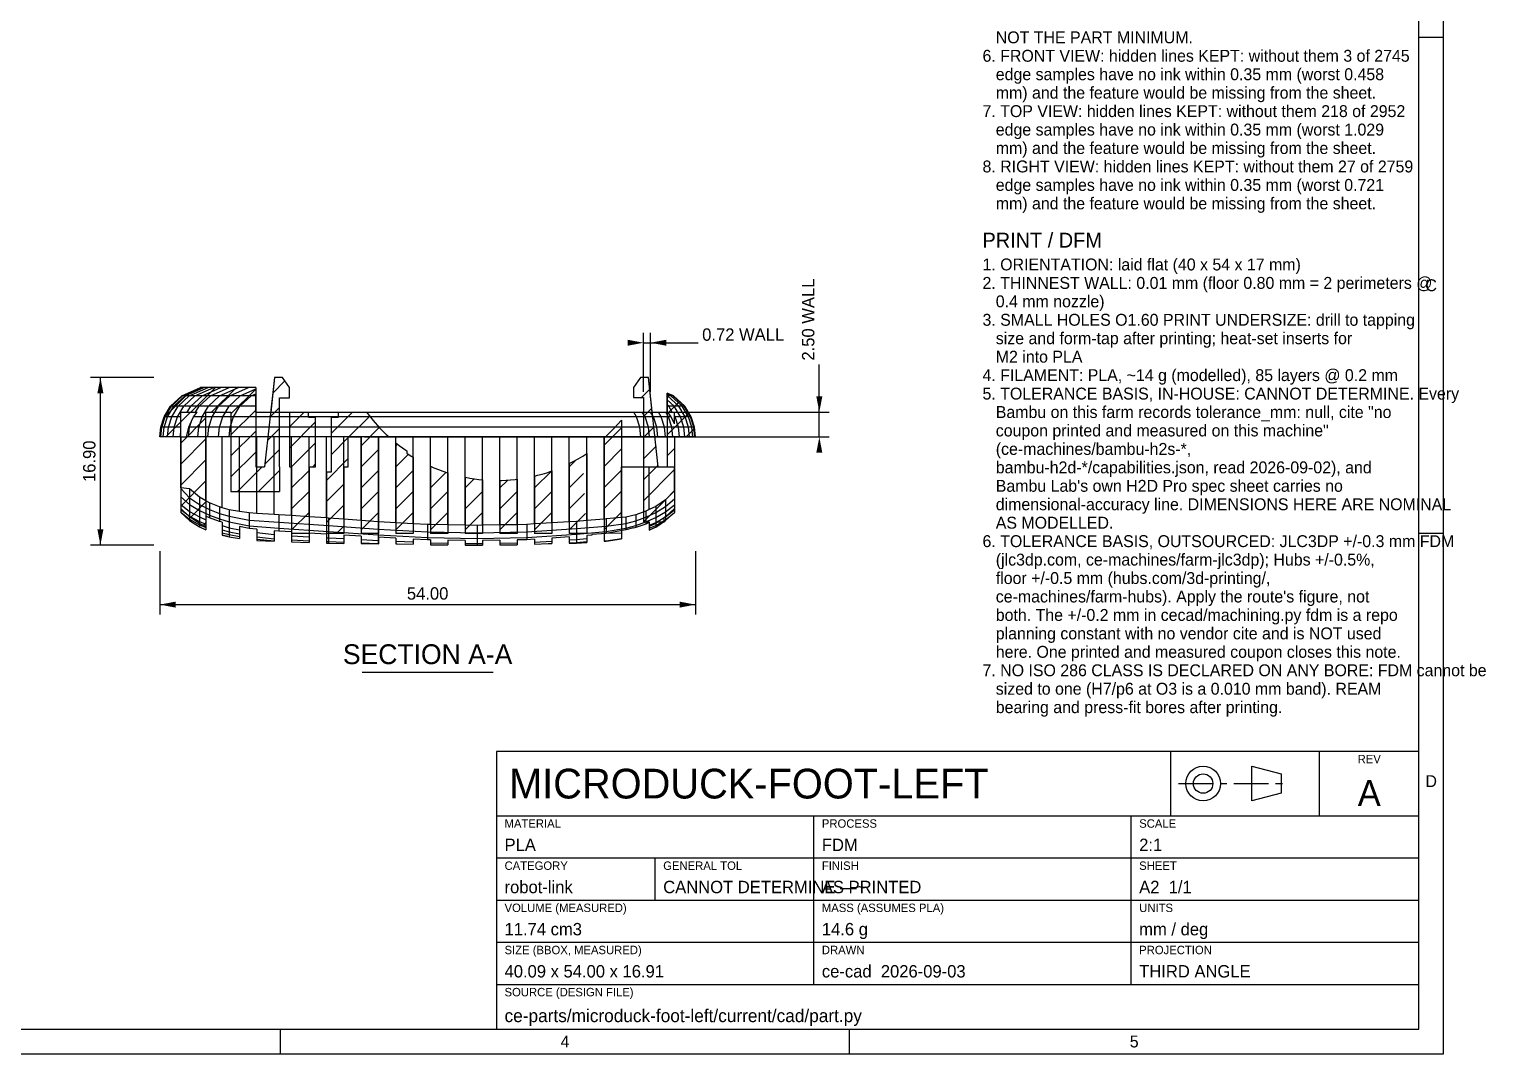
# Model space of a CAD drawing. Header units: millimetres. Extents: x 5 to 601, y 5 to 415.
# Drawn here: x 303.7 to 597.5, y 5 to 211.6 of the extents above; entities that cross this region are included whole.
import ezdxf
from ezdxf.enums import TextEntityAlignment as Align

# ---------------------------------------------------------------- set-up
doc = ezdxf.new("R2010")
doc.units = ezdxf.units.MM
doc.linetypes.add('CENTER', pattern=[11.2, 7, -1.4, 1.4, -1.4])
for name, color, linetype in [('CENTER', 4, 'CENTER'), ('DIM', 3, 'CONTINUOUS'), ('FRAME', 7, 'CONTINUOUS'), ('HATCH', 5, 'CONTINUOUS'), ('SECTION', 7, 'CONTINUOUS'), ('TEXT', 3, 'CONTINUOUS'), ('TITLE', 7, 'CONTINUOUS'), ('VISIBLE', 7, 'CONTINUOUS')]:
    doc.layers.add(name, color=color, linetype=linetype)

msp = doc.modelspace()

# ---------------------------------------------------------------- linework, layer by layer
at = {"layer": 'CENTER'}
msp.add_line((535.5, 59.5), (557.75, 59.5), dxfattribs=at)
at = {"layer": 'DIM'}
for p, q in [((427.611, 138.536378), (427.611, 150.405)), ((429.057752, 138.536378), (429.057752, 150.405)), ((427.611, 148.405), (429.057752, 148.405)), ((429.057752, 148.405), (438.657752, 148.405)), ((463.085, 134.405), (463.085, 144.005)), ((328.885, 141.405), (316.085, 141.405)), ((318.085, 107.595), (318.085, 141.405)), ((371.335001, 134.405), (465.085, 134.405)), ((463.085, 129.405), (463.085, 134.405)), ((371.335001, 129.405), (465.085, 129.405)), ((328.885, 107.595), (316.085, 107.595)), ((330.085, 106.395), (330.085, 93.595)), ((438.085, 106.395), (438.085, 93.595)), ((330.085, 95.595), (438.085, 95.595))]:
    msp.add_line(p, q, dxfattribs=at)
for points in [[(427.611, 148.405), (424.411, 149.013), (424.411, 147.797)], [(429.057752, 148.405), (432.257752, 147.797), (432.257752, 149.013)], [(318.085, 141.405), (317.477, 138.205), (318.693, 138.205)], [(463.085, 134.405), (463.693, 137.605), (462.477, 137.605)], [(463.085, 129.405), (462.477, 126.205), (463.693, 126.205)], [(318.085, 107.595), (318.693, 110.795), (317.477, 110.795)], [(330.085, 95.595), (333.285, 94.987), (333.285, 96.203)], [(438.085, 95.595), (434.885, 96.203), (434.885, 94.987)]]:
    msp.add_solid(points, dxfattribs=at)
at = {"layer": 'FRAME'}
for p, q in [((584, 10), (584, 410)), ((584, 66), (398, 66)), ((398, 66), (398, 10)), ((584, 10), (584, 66)), ((10, 10), (584, 10)), ((398, 10), (584, 10))]:
    msp.add_line(p, q, dxfattribs=at)
at = {"layer": 'HATCH'}
for p, q in [((426.97079, 141.355919), (427.019872, 141.405)), ((330.887048, 133.264817), (335.990568, 138.368337)), ((331.269872, 129.405), (341.269872, 139.405)), ((340.512512, 134.405), (345.512512, 139.405)), ((344.411, 134.060847), (349.411, 139.060847)), ((352.857079, 138.264285), (355.2898, 140.697006)), ((427.246512, 137.389), (428.871113, 139.0136)), ((352.328538, 133.493103), (354.211, 135.375566)), ((356.124434, 137.289), (356.211, 137.375566)), ((427.611, 133.510847), (429.295954, 135.195801)), ((432.411, 134.068206), (434.900494, 136.5577)), ((334.285, 128.177488), (339.285, 133.177488)), ((344.411, 129.818206), (349.411, 134.818206)), ((356.211, 131.417061), (359.198939, 134.405)), ((356.211, 127.17442), (361.489, 132.45242)), ((364.689, 130.137486), (368.956514, 134.405)), ((368.199154, 129.405), (372.395463, 133.601309)), ((432.411, 129.825566), (436.783101, 134.197666)), ((344.411, 125.575566), (349.411, 130.575566)), ((351.799997, 128.721922), (354.211, 131.132925)), ((364.689, 125.894846), (368.089, 129.294846)), ((370.661, 127.624205), (374.343097, 131.306302)), ((419.661, 127.720406), (423.161, 131.220406)), ((427.611, 129.268206), (429.720795, 131.378001)), ((436.233075, 129.405), (437.91541, 131.087335)), ((334.285, 123.934847), (339.383, 129.032847)), ((351.271456, 123.95074), (354.211, 126.890284)), ((356.661, 123.38178), (361.489, 128.20978)), ((370.661, 123.381564), (374.161, 126.881564)), ((374.161, 126.881564), (374.161, 126.881565)), ((377.661, 127.624205), (378.007021, 127.970226)), ((419.661, 123.477765), (423.161, 126.977765)), ((427.611, 125.025566), (430.145636, 127.560201)), ((432.411, 125.582925), (433.885, 127.056925)), ((334.285, 119.692206), (339.383, 124.790206)), ((344.411, 121.332925), (349.411, 126.332925)), ((345.725716, 118.405), (350.725716, 123.405)), ((360.926861, 123.405), (361.489, 123.967139)), ((363.661, 120.624205), (368.089, 125.052205)), ((377.661, 123.381564), (380.19637, 125.916935)), ((384.661, 123.379526), (384.744742, 123.463268)), ((412.661, 123.378566), (414.047676, 124.765242)), ((427.611, 120.782925), (430.570477, 123.742402)), ((334.285, 115.449566), (339.383, 120.547566)), ((349.968356, 118.405), (354.211, 122.647644)), ((356.661, 119.139139), (360.161, 122.639139)), ((370.661, 119.138924), (374.161, 122.638924)), ((374.161, 122.638924), (374.161, 122.638924)), ((377.661, 119.138924), (381.161, 122.638924)), ((384.661, 119.136886), (387.81041, 122.286295)), ((391.661, 119.134246), (393.491594, 120.96484)), ((398.661, 119.136346), (400.241108, 120.716455)), ((405.661, 119.136416), (409.039321, 122.514737)), ((412.661, 119.135925), (415.551477, 122.026401)), ((419.661, 119.235125), (423.161, 122.735125)), ((427.611, 116.540284), (433.885, 122.814284)), ((354.210997, 118.405), (354.211, 118.405003)), ((356.661, 114.896498), (360.161, 118.396498)), ((363.661, 116.381564), (367.161, 119.881564)), ((370.661, 114.896283), (374.161, 118.396283)), ((374.161, 118.396283), (374.161001, 118.396284)), ((377.661, 114.896283), (381.161, 118.396283)), ((384.661, 114.894245), (388.161, 118.394245)), ((391.661, 114.891606), (395.161, 118.391606)), ((395.161, 118.391606), (395.161, 118.391606)), ((398.661, 114.893706), (402.161, 118.393706)), ((405.661, 114.893775), (409.161, 118.393775)), ((412.661, 114.893284), (415.754651, 117.986935)), ((419.661, 114.992484), (423.161, 118.492484)), ((427.611, 112.297644), (433.885, 118.571644)), ((336.271064, 113.192989), (339.383, 116.304925)), ((363.661, 112.138924), (367.161, 115.638924)), ((338.913893, 111.593177), (339.383, 112.062284)), ((356.661, 110.653858), (360.161, 114.153858)), ((370.661, 110.653642), (374.161, 114.153642)), ((374.161, 114.153642), (374.161001, 114.153643)), ((377.661, 110.653642), (381.161, 114.153642)), ((384.661, 110.651604), (388.161, 114.151604)), ((391.661, 110.648965), (395.161, 114.148965)), ((395.161, 114.148965), (395.161001, 114.148966)), ((398.661, 110.651065), (402.161, 114.151065)), ((405.661, 110.651135), (409.161, 114.151135)), ((412.661, 110.650644), (415.957825, 113.947469)), ((419.661, 110.749843), (423.161, 114.249843)), ((431.844997, 112.289), (431.845, 112.289003)), ((360.160998, 109.911215), (360.161, 109.911217)), ((365.676558, 109.911841), (367.161, 111.396283)), ((374.160998, 109.911), (374.161, 109.911002)), ((374.161, 109.911002), (374.161001, 109.911003)), ((381.160998, 109.911), (381.161, 109.911002)), ((388.160998, 109.908962), (388.161, 109.908964)), ((395.160998, 109.906323), (395.161, 109.906324)), ((395.161, 109.906324), (395.161001, 109.906326)), ((402.160998, 109.908423), (402.161, 109.908424)), ((409.160998, 109.908492), (409.161, 109.908494)), ((416.160997, 109.908), (416.161, 109.908003)), ((423.160998, 110.007201), (423.161, 110.007203))]:
    msp.add_line(p, q, dxfattribs=at)
at = {"layer": 'SECTION'}
for p, q in [((353.205, 141.405), (351.211, 123.405)), ((354.785, 141.405), (353.205, 141.405)), ((356.211, 139.405), (354.785, 141.405)), ((427.005, 141.405), (425.611, 139.405)), ((428.605, 141.405), (427.005, 141.405)), ((430.608022, 123.405), (428.605, 141.405)), ((334.487, 137.689), (338.285, 139.405)), ((344.411, 139.405), (338.285, 139.405)), ((349.411, 139.405), (344.411, 139.405)), ((349.411, 139.405), (349.411, 134.405)), ((356.211, 137.289), (356.211, 139.405)), ((425.611, 139.405), (425.611, 137.389)), ((433.683, 137.689), (432.410998, 138.263712)), ((432.411, 138.263711), (432.411, 138.089)), ((330.959, 133.489), (332.227, 135.589)), ((332.227, 135.589), (334.487, 137.689)), ((354.211, 137.289), (356.211, 137.289)), ((354.211, 123.405), (354.211, 137.289)), ((425.611, 137.389), (427.611, 137.389)), ((427.611, 137.389), (427.611, 112.289)), ((432.411, 138.089), (432.411, 134.405)), ((435.943, 135.589), (433.683, 137.689)), ((437.211, 133.489), (435.943, 135.589)), ((330.285, 131.389), (330.959, 133.489)), ((339.285, 134.405), (344.411, 134.405)), ((339.285, 134.405), (339.285, 129.405)), ((344.411, 134.405), (344.411, 123.405)), ((349.411, 134.405), (349.411, 129.405)), ((356.211, 134.405), (356.211, 129.405)), ((356.211, 134.405), (356.661, 134.405)), ((356.661, 134.405), (358.089, 134.405)), ((358.089, 134.405), (360.089, 134.405)), ((360.089, 133.405), (360.089, 134.405)), ((360.089, 133.405), (361.489, 133.405)), ((361.489, 123.405), (361.489, 133.405)), ((364.689, 122.405), (364.689, 133.405)), ((364.689, 133.405), (366.089, 133.405)), ((366.089, 133.405), (366.089, 134.405)), ((366.089, 134.405), (367.161, 134.405)), ((367.161, 134.405), (368.089, 134.405)), ((368.089, 134.405), (370.661, 134.405)), ((370.661, 134.405), (371.766689, 134.405)), ((371.766689, 134.405), (373.081, 132.725065)), ((373.081, 132.725065), (374.397, 131.245709)), ((421.773, 131.245709), (423.089, 132.725065)), ((423.089, 132.725065), (423.161, 132.817095)), ((423.161, 132.817095), (423.161, 129.405)), ((432.411, 134.405), (432.411, 129.405)), ((437.885, 131.389), (437.211, 133.489)), ((330.085, 129.405), (330.285, 131.389)), ((334.285, 129.405), (330.085, 129.405)), ((334.285, 129.405), (334.285, 114.9937)), ((339.285, 129.405), (339.383, 129.405)), ((339.383, 129.405), (339.383, 111.371993)), ((349.411, 129.405), (349.411, 123.405)), ((356.211, 129.405), (356.211, 123.405)), ((368.089, 129.405), (370.661, 129.405)), ((368.089, 123.405), (368.089, 129.405)), ((370.661, 129.405), (370.661, 109.911342)), ((374.161, 129.405), (374.161, 109.911)), ((374.161, 129.405), (376.301766, 129.405)), ((374.397, 131.245709), (375.713, 129.931112)), ((375.713, 129.931112), (376.301766, 129.405)), ((419.661, 129.219819), (420.457, 129.931112)), ((420.457, 129.931112), (421.773, 131.245709)), ((423.161, 129.405), (423.161, 123.405)), ((432.411, 129.405), (432.411, 123.405)), ((438.085, 129.405), (433.885, 129.405)), ((433.885, 129.405), (433.885, 123.405)), ((438.085, 129.405), (437.885, 131.389)), ((377.661, 128.247932), (378.345, 127.698976)), ((377.661, 128.247932), (377.661, 109.911)), ((378.345, 127.698976), (379.661, 126.748461)), ((379.661, 126.748461), (379.885, 126.602808)), ((379.885, 126.602808), (379.885, 126.115559)), ((419.661, 129.219819), (419.661, 109.908)), ((344.411, 123.405), (344.411, 118.405)), ((349.411, 123.405), (351.211, 123.405)), ((354.211, 123.405), (354.211, 118.405)), ((356.211, 123.405), (356.661, 123.405)), ((356.661, 123.405), (356.661, 109.910515)), ((360.161, 123.405), (361.489, 123.405)), ((360.161, 123.405), (360.161, 109.911215)), ((367.161, 123.405), (368.089, 123.405)), ((367.161, 123.405), (367.161, 109.911692)), ((379.885, 126.115559), (380.795, 125.535067)), ((380.795, 125.535067), (381.161, 125.31794)), ((381.161, 125.31794), (381.161, 109.911)), ((384.661, 123.499805), (385.345, 123.201377)), ((384.661, 123.499805), (384.661, 109.910712)), ((412.661, 124.036883), (413.555, 124.493744)), ((412.661, 124.036883), (412.661, 109.908142)), ((413.555, 124.493744), (414.465, 124.995215)), ((414.465, 124.995215), (415.375, 125.535067)), ((415.375, 125.535067), (416.161, 126.036459)), ((416.161, 126.036459), (416.161, 109.908)), ((423.161, 123.405), (423.161, 110.007201)), ((430.608022, 123.405), (432.411, 123.405)), ((433.885, 123.405), (433.885, 114.9972)), ((363.661, 122.405), (363.661, 109.911915)), ((363.661, 122.405), (364.689, 122.405)), ((385.345, 123.201377), (386.255, 122.836327)), ((386.255, 122.836327), (387.165, 122.502133)), ((387.165, 122.502133), (388.075, 122.197811)), ((388.075, 122.197811), (388.161, 122.171793)), ((388.161, 122.171793), (388.161, 109.908962)), ((391.661, 121.275054), (391.661, 109.907212)), ((391.661, 121.275054), (391.715, 121.263638)), ((391.715, 121.263638), (392.625, 121.097825)), ((392.625, 121.097825), (393.535, 120.958179)), ((393.535, 120.958179), (394.445, 120.844366)), ((394.445, 120.844366), (395.161, 120.77493)), ((395.161, 120.77493), (395.161, 109.906323)), ((398.661, 120.650943), (398.995, 120.655549)), ((398.661, 120.650943), (398.661, 109.907373)), ((398.995, 120.655549), (399.905, 120.693226)), ((399.905, 120.693226), (400.815, 120.756117)), ((400.815, 120.756117), (401.725, 120.844366)), ((401.725, 120.844366), (402.161, 120.898896)), ((402.161, 120.898896), (402.161, 109.908423)), ((405.661, 121.527398), (406.275, 121.675456)), ((405.661, 121.527398), (405.661, 109.908842)), ((406.275, 121.675456), (407.185, 121.922502)), ((407.185, 121.922502), (408.095, 122.197811)), ((408.095, 122.197811), (409.005, 122.502133)), ((409.005, 122.502133), (409.161, 122.559423)), ((409.161, 122.559423), (409.161, 109.908492)), ((344.411, 118.405), (349.411, 118.405)), ((349.411, 118.405), (354.211, 118.405)), ((336.085, 113.317), (334.284999, 114.993701)), ((433.885001, 114.997201), (432.085, 113.316)), ((338.085, 111.984), (336.085, 113.317)), ((339.383001, 111.371992), (338.085, 111.984)), ((427.611, 112.289), (428.787, 112.289)), ((430.085, 111.98), (428.786999, 111.366045)), ((428.787, 112.289), (428.787, 111.366046)), ((430.547575, 112.289), (430.085, 111.98)), ((430.547575, 112.289), (431.845, 112.289)), ((432.085, 113.316), (431.75523, 113.095713)), ((431.845, 112.289), (431.75523, 113.095713)), ((360.161001, 109.911215), (356.660999, 109.910515)), ((364.085, 109.912), (363.660998, 109.911915)), ((367.161001, 109.911692), (364.085, 109.912)), ((374.085, 109.911), (370.660998, 109.911342)), ((374.161001, 109.911), (374.085, 109.911)), ((381.161001, 109.911), (377.660999, 109.911)), ((388.161001, 109.908962), (384.660998, 109.910712)), ((394.085, 109.906), (391.660992, 109.907212)), ((395.161001, 109.906323), (394.085, 109.906)), ((402.161001, 109.908423), (398.660997, 109.907373)), ((409.161001, 109.908492), (405.660999, 109.908842)), ((414.085, 109.908), (412.660998, 109.908142)), ((416.161, 109.908), (414.085, 109.908)), ((420.085, 109.908), (419.661, 109.908)), ((423.161001, 110.007201), (420.085, 109.908))]:
    msp.add_line(p, q, dxfattribs=at)
at = {"layer": 'TEXT'}
msp.add_line((370.885, 81.995), (397.285, 81.995), dxfattribs=at)
at = {"layer": 'TITLE'}
for p, q in [((589, 5), (589, 415)), ((584, 210), (589, 210)), ((584, 110), (589, 110)), ((534, 53), (534, 66)), ((564, 53), (564, 66)), ((550.3, 56), (550.3, 63)), ((550.3, 63), (556.25, 61.46)), ((556.25, 61.46), (556.25, 57.54)), ((556.25, 57.54), (550.3, 56)), ((398, 53), (584, 53)), ((462, 19), (462, 53)), ((526, 19), (526, 53)), ((398, 44.5), (584, 44.5)), ((430, 36), (430, 44.5)), ((398, 36), (584, 36)), ((398, 27.5), (584, 27.5)), ((398, 19), (584, 19)), ((354.4, 5), (354.4, 10)), ((469.2, 5), (469.2, 10)), ((5, 5), (589, 5))]:
    msp.add_line(p, q, dxfattribs=at)
for radius in [3.5, 1.96]:
    msp.add_circle((540.5, 59.5), radius, dxfattribs=at)
at = {"layer": 'VISIBLE'}
for p, q in [((353.205, 141.405), (352.429556, 134.405)), ((429.383953, 134.405), (428.605, 141.405)), ((334.659363, 137.689), (338.457363, 139.405)), ((335.172209, 137.689), (338.970209, 139.405)), ((336.012909, 137.689), (339.810909, 139.405)), ((337.160762, 137.689), (340.958762, 139.405)), ((338.457363, 139.405), (338.285, 139.405)), ((338.970209, 139.405), (338.457363, 139.405)), ((338.587505, 137.689), (342.385505, 139.405)), ((339.810909, 139.405), (338.970209, 139.405)), ((340.958762, 139.405), (339.810909, 139.405)), ((340.258006, 137.689), (344.056006, 139.405)), ((342.385505, 139.405), (340.958762, 139.405)), ((342.131133, 137.689), (345.929133, 139.405)), ((344.056006, 139.405), (342.385505, 139.405)), ((345.929133, 139.405), (344.056006, 139.405)), ((344.160762, 137.689), (347.958762, 139.405)), ((347.958762, 139.405), (345.929133, 139.405)), ((346.296917, 137.689), (349.411, 139.095995)), ((349.411, 139.405), (347.958762, 139.405)), ((348.487, 137.689), (349.411, 138.106479)), ((349.411, 139.405), (349.411, 139.095995)), ((349.411, 139.095995), (349.411, 138.106479)), ((349.411, 137.689), (349.411, 138.106479)), ((432.411, 138.202522), (432.411, 138.263711)), ((432.411, 138.020463), (432.411, 138.202522)), ((433.547572, 137.689), (432.411, 138.202522)), ((331.131363, 133.489), (332.399363, 135.589)), ((331.644209, 133.489), (332.912209, 135.589)), ((332.399363, 135.589), (332.227, 135.589)), ((332.399363, 135.589), (334.659363, 137.689)), ((332.912209, 135.589), (332.399363, 135.589)), ((332.484909, 133.489), (333.752909, 135.589)), ((332.912209, 135.589), (335.172209, 137.689)), ((333.752909, 135.589), (332.912209, 135.589)), ((333.632762, 133.489), (334.900762, 135.589)), ((333.752909, 135.589), (336.012909, 137.689)), ((334.900762, 135.589), (333.752909, 135.589)), ((334.659363, 137.689), (334.487, 137.689)), ((335.172209, 137.689), (334.659363, 137.689)), ((334.900762, 135.589), (337.160762, 137.689)), ((336.327505, 135.589), (334.900762, 135.589)), ((336.012909, 137.689), (335.172209, 137.689)), ((335.612595, 134.405), (336.327505, 135.589)), ((337.160762, 137.689), (336.012909, 137.689)), ((336.327505, 135.589), (338.587505, 137.689)), ((337.998006, 135.589), (336.327505, 135.589)), ((338.587505, 137.689), (337.160762, 137.689)), ((337.283096, 134.405), (337.998006, 135.589)), ((337.998006, 135.589), (340.258006, 137.689)), ((339.871133, 135.589), (337.998006, 135.589)), ((340.258006, 137.689), (338.587505, 137.689)), ((338.603133, 133.489), (339.871133, 135.589)), ((339.871133, 135.589), (342.131133, 137.689)), ((341.900762, 135.589), (339.871133, 135.589)), ((342.131133, 137.689), (340.258006, 137.689)), ((340.632762, 133.489), (341.900762, 135.589)), ((341.900762, 135.589), (344.160762, 137.689)), ((344.036917, 135.589), (341.900762, 135.589)), ((344.160762, 137.689), (342.131133, 137.689)), ((342.768917, 133.489), (344.036917, 135.589)), ((344.036917, 135.589), (346.296917, 137.689)), ((346.227, 135.589), (344.036917, 135.589)), ((346.296917, 137.689), (344.160762, 137.689)), ((344.959, 133.489), (346.227, 135.589)), ((346.227, 135.589), (348.487, 137.689)), ((349.411, 135.589), (346.227, 135.589)), ((348.487, 137.689), (346.296917, 137.689)), ((349.411, 137.689), (348.487, 137.689)), ((349.411, 135.589), (349.411, 137.689)), ((349.411, 134.405), (349.411, 135.589)), ((354.211, 134.405), (354.211, 137.289)), ((427.611, 137.389), (427.611, 134.405)), ((432.411, 137.722015), (432.411, 138.020463)), ((433.144622, 137.689), (432.411, 138.020463)), ((432.411, 137.689), (432.411, 137.722015)), ((432.484072, 137.689), (432.411, 137.722015)), ((432.411, 136.918864), (432.411, 137.689)), ((432.484072, 137.689), (432.411, 137.689)), ((432.411, 135.877215), (432.411, 136.918864)), ((433.842187, 135.589), (432.411, 136.918864)), ((432.411, 135.589), (432.411, 135.877215)), ((432.721175, 135.589), (432.411, 135.877215)), ((432.411, 134.405), (432.411, 135.589)), ((432.721175, 135.589), (432.411, 135.589)), ((433.144622, 137.689), (432.484072, 137.689)), ((434.744072, 135.589), (432.484072, 137.689)), ((433.842187, 135.589), (432.721175, 135.589)), ((433.436085, 134.405), (432.721175, 135.589)), ((433.547572, 137.689), (433.144622, 137.689)), ((435.404622, 135.589), (433.144622, 137.689)), ((433.683, 137.689), (433.547572, 137.689)), ((435.807572, 135.589), (433.547572, 137.689)), ((435.110187, 133.489), (433.842187, 135.589)), ((434.744072, 135.589), (433.842187, 135.589)), ((436.012072, 133.489), (434.744072, 135.589)), ((435.404622, 135.589), (434.744072, 135.589)), ((436.672622, 133.489), (435.404622, 135.589)), ((435.807572, 135.589), (435.404622, 135.589)), ((437.075572, 133.489), (435.807572, 135.589)), ((435.943, 135.589), (435.807572, 135.589)), ((330.457363, 131.389), (331.131363, 133.489)), ((331.131363, 133.489), (330.959, 133.489)), ((330.970209, 131.389), (331.644209, 133.489)), ((331.644209, 133.489), (331.131363, 133.489)), ((332.484909, 133.489), (331.644209, 133.489)), ((331.810909, 131.389), (332.484909, 133.489)), ((333.632762, 133.489), (332.484909, 133.489)), ((332.958762, 131.389), (333.632762, 133.489)), ((334.285, 133.489), (333.632762, 133.489)), ((334.285, 134.405), (337.615301, 134.405)), ((334.285, 129.405), (334.285, 134.405)), ((335.894151, 131.389), (336.447487, 132.608746)), ((336.056006, 131.389), (336.447487, 132.608746)), ((336.447487, 132.608746), (336.892803, 133.489)), ((336.892803, 133.489), (337.615301, 134.405)), ((338.603133, 133.489), (336.892803, 133.489)), ((337.929133, 131.389), (338.603133, 133.489)), ((340.632762, 133.489), (338.603133, 133.489)), ((339.958762, 131.389), (340.632762, 133.489)), ((342.768917, 133.489), (340.632762, 133.489)), ((342.094917, 131.389), (342.768917, 133.489)), ((344.959, 133.489), (342.768917, 133.489)), ((344.285, 131.389), (344.959, 133.489)), ((426.211, 133.489), (344.959, 133.489)), ((349.411, 134.405), (425.65791, 134.405)), ((425.65791, 134.405), (427.37869, 134.405)), ((426.211, 133.489), (425.65791, 134.405)), ((426.885, 131.389), (426.211, 133.489)), ((427.931779, 133.489), (426.211, 133.489)), ((427.37869, 134.405), (429.057097, 134.405)), ((427.931779, 133.489), (427.37869, 134.405)), ((428.605779, 131.389), (427.931779, 133.489)), ((429.610187, 133.489), (427.931779, 133.489)), ((429.057097, 134.405), (430.651806, 134.405)), ((429.610187, 133.489), (429.057097, 134.405)), ((430.284187, 131.389), (429.610187, 133.489)), ((431.204895, 133.489), (429.610187, 133.489)), ((430.651806, 134.405), (432.123548, 134.405)), ((431.204895, 133.489), (430.651806, 134.405)), ((431.878895, 131.389), (431.204895, 133.489)), ((432.676638, 133.489), (431.204895, 133.489)), ((432.123548, 134.405), (432.411, 134.405)), ((432.676638, 133.489), (432.123548, 134.405)), ((433.230668, 133.489), (432.556029, 134.405)), ((432.556029, 134.405), (433.885, 134.405)), ((433.230668, 133.489), (432.676638, 133.489)), ((433.350638, 131.389), (432.676638, 133.489)), ((433.885, 132.046625), (433.230668, 133.489)), ((433.885, 132.046625), (433.885, 134.405)), ((433.989175, 133.489), (433.885, 133.661529)), ((433.989175, 133.489), (433.885, 133.489)), ((434.663175, 131.389), (433.989175, 133.489)), ((435.110187, 133.489), (433.989175, 133.489)), ((435.784187, 131.389), (435.110187, 133.489)), ((436.012072, 133.489), (435.110187, 133.489)), ((436.686072, 131.389), (436.012072, 133.489)), ((436.672622, 133.489), (436.012072, 133.489)), ((437.346622, 131.389), (436.672622, 133.489)), ((437.075572, 133.489), (436.672622, 133.489)), ((437.749572, 131.389), (437.075572, 133.489)), ((437.211, 133.489), (437.075572, 133.489)), ((330.257363, 129.405), (330.085, 129.405)), ((330.257363, 129.405), (330.457363, 131.389)), ((330.770209, 129.405), (330.257363, 129.405)), ((330.457363, 131.389), (330.285, 131.389)), ((330.970209, 131.389), (330.457363, 131.389)), ((330.770209, 129.405), (330.970209, 131.389)), ((331.610909, 129.405), (330.770209, 129.405)), ((331.810909, 131.389), (330.970209, 131.389)), ((331.610909, 129.405), (331.810909, 131.389)), ((332.758762, 129.405), (331.610909, 129.405)), ((332.958762, 131.389), (331.810909, 131.389)), ((332.758762, 129.405), (332.958762, 131.389)), ((334.185505, 129.405), (332.758762, 129.405)), ((334.285, 131.389), (332.958762, 131.389)), ((334.185505, 129.405), (334.285, 130.39199)), ((334.285, 129.405), (334.185505, 129.405)), ((334.285, 129.405), (335.429539, 129.405)), ((334.285, 119.13664), (334.285, 129.405)), ((335.429539, 129.405), (335.894151, 131.389)), ((335.856006, 129.405), (335.429539, 129.405)), ((335.856006, 129.405), (336.056006, 131.389)), ((337.729133, 129.405), (335.856006, 129.405)), ((336.056006, 131.389), (335.894151, 131.389)), ((337.929133, 131.389), (336.056006, 131.389)), ((337.729133, 129.405), (337.929133, 131.389)), ((339.758762, 129.405), (337.729133, 129.405)), ((339.958762, 131.389), (337.929133, 131.389)), ((339.383, 116.519621), (339.383, 129.405)), ((339.758762, 129.405), (339.958762, 131.389)), ((341.894917, 129.405), (339.758762, 129.405)), ((342.094917, 131.389), (339.958762, 131.389)), ((341.894917, 129.405), (342.094917, 131.389)), ((344.085, 129.405), (341.894917, 129.405)), ((344.285, 131.389), (342.094917, 131.389)), ((342.661, 115.11961), (342.661, 129.405)), ((344.085, 129.405), (344.285, 131.389)), ((427.085, 129.405), (344.085, 129.405)), ((426.885, 131.389), (344.285, 131.389)), ((346.161, 114.381924), (346.161, 129.405)), ((349.661, 113.996945), (349.661, 129.405)), ((353.161, 113.787178), (353.161, 129.405)), ((356.661, 113.552716), (356.661, 129.405)), ((360.161, 113.309396), (360.161, 129.405)), ((363.661, 113.066076), (363.661, 129.405)), ((367.161, 112.814882), (367.161, 129.405)), ((370.661, 112.562602), (370.661, 129.405)), ((374.161, 112.311498), (374.161, 129.405)), ((377.661, 112.113398), (377.661, 129.405)), ((381.161, 111.915298), (381.161, 129.405)), ((384.661, 111.739075), (384.661, 129.405)), ((388.161, 111.673905), (388.161, 129.405)), ((391.661, 111.608735), (391.661, 129.405)), ((395.161, 111.584109), (395.161, 129.405)), ((398.661, 111.650819), (398.661, 129.405)), ((402.161, 111.717529), (402.161, 129.405)), ((405.661, 111.853425), (405.661, 129.405)), ((409.161, 112.073785), (409.161, 129.405)), ((412.661, 112.294145), (412.661, 129.405)), ((416.161, 112.553063), (416.161, 129.405)), ((419.661, 112.83843), (419.661, 129.405)), ((427.085, 129.405), (426.885, 131.389)), ((428.605779, 131.389), (426.885, 131.389)), ((428.805779, 129.405), (427.085, 129.405)), ((428.805779, 129.405), (428.605779, 131.389)), ((430.284187, 131.389), (428.605779, 131.389)), ((430.484187, 129.405), (428.805779, 129.405)), ((430.484187, 129.405), (430.284187, 131.389)), ((431.878895, 131.389), (430.284187, 131.389)), ((432.078895, 129.405), (430.484187, 129.405)), ((432.078895, 129.405), (431.878895, 131.389)), ((433.350638, 131.389), (431.878895, 131.389)), ((433.550638, 129.405), (432.078895, 129.405)), ((433.550638, 129.405), (433.350638, 131.389)), ((434.663175, 131.389), (433.350638, 131.389)), ((434.863175, 129.405), (433.550638, 129.405)), ((434.863175, 129.405), (434.663175, 131.389)), ((435.784187, 131.389), (434.663175, 131.389)), ((435.984187, 129.405), (434.863175, 129.405)), ((435.984187, 129.405), (435.784187, 131.389)), ((436.686072, 131.389), (435.784187, 131.389)), ((436.886072, 129.405), (435.984187, 129.405)), ((436.886072, 129.405), (436.686072, 131.389)), ((437.346622, 131.389), (436.686072, 131.389)), ((437.546622, 129.405), (436.886072, 129.405)), ((437.546622, 129.405), (437.346622, 131.389)), ((437.749572, 131.389), (437.346622, 131.389)), ((437.949572, 129.405), (437.546622, 129.405)), ((437.949572, 129.405), (437.749572, 131.389)), ((437.885, 131.389), (437.749572, 131.389)), ((438.085, 129.405), (437.949572, 129.405)), ((423.161, 113.17291), (423.161, 123.405)), ((423.161, 123.405), (428.787, 123.405)), ((428.787, 123.405), (432.411, 123.405)), ((428.787, 114.762572), (428.787, 123.405)), ((432.411, 123.405), (433.885, 123.405)), ((433.885, 118.58502), (433.885, 123.405)), ((336.085, 118.9498), (334.285, 119.13664)), ((334.285, 119.13664), (334.285, 119.0074)), ((334.285, 119.0074), (336.085, 117.139)), ((334.285, 119.0074), (334.285, 118.34108)), ((334.285, 118.34108), (334.285, 117.3416)), ((338.085, 117.26), (336.085, 118.9498)), ((336.085, 118.9498), (336.085, 117.139)), ((433.885, 118.58502), (432.085, 116.742)), ((433.885, 118.58502), (433.885, 116.9166)), ((334.285, 117.3416), (336.085, 115.799)), ((334.285, 117.3416), (334.285, 116.65884)), ((334.285, 116.65884), (334.285, 115.766)), ((334.285, 115.766), (336.085, 114.389)), ((334.285, 115.766), (334.285, 114.7792)), ((334.285, 114.7792), (334.285, 114.2438)), ((334.285, 114.7792), (336.085, 113.449)), ((336.085, 117.139), (338.085, 115.775)), ((336.085, 117.139), (336.085, 115.799)), ((336.085, 115.799), (338.085, 114.569)), ((336.085, 115.799), (336.085, 114.389)), ((339.383, 116.519621), (338.085, 117.26)), ((338.085, 117.26), (338.085, 115.775)), ((338.085, 115.775), (340.085, 114.771)), ((338.085, 115.775), (338.085, 114.569)), ((340.085, 116.1192), (339.383, 116.519621)), ((342.085, 115.2912), (340.085, 116.1192)), ((340.085, 116.1192), (340.085, 114.771)), ((340.085, 114.771), (342.085, 113.997)), ((340.085, 114.771), (340.085, 113.637)), ((342.661, 115.11961), (342.085, 115.2912)), ((342.085, 115.2912), (342.085, 113.997)), ((344.085, 114.6954), (342.661, 115.11961)), ((346.161, 114.381924), (344.085, 114.6954)), ((344.085, 114.6954), (344.085, 113.403)), ((428.787, 114.762572), (428.085, 114.4214)), ((430.085, 115.3934), (428.787, 114.762572)), ((432.085, 116.742), (430.085, 115.3934)), ((430.085, 115.3934), (430.085, 114.155)), ((430.085, 114.155), (432.085, 115.383)), ((432.085, 115.383), (433.885, 116.9166)), ((432.085, 116.742), (432.085, 115.383)), ((432.085, 114.335), (433.885, 115.7462)), ((432.085, 115.383), (432.085, 114.335)), ((432.085, 113.297), (433.885, 114.6758)), ((433.885, 116.9166), (433.885, 116.44844)), ((433.885, 116.44844), (433.885, 115.7462)), ((433.885, 115.7462), (433.885, 115.28236)), ((433.885, 115.28236), (433.885, 114.6758)), ((433.885, 114.6758), (433.885, 114.1854)), ((334.285, 114.2438), (334.285, 114.1766)), ((334.285, 114.2438), (336.085, 112.829)), ((334.285, 114.1766), (336.085, 112.553)), ((336.085, 114.389), (338.085, 113.267)), ((336.085, 114.389), (336.085, 113.449)), ((336.085, 113.449), (338.085, 112.353)), ((336.085, 113.449), (336.085, 112.829)), ((336.085, 112.829), (336.085, 112.553)), ((336.085, 112.829), (338.085, 111.711)), ((336.085, 112.553), (338.085, 111.279)), ((338.085, 114.569), (340.085, 113.637)), ((338.085, 114.569), (338.085, 113.267)), ((338.085, 113.267), (339.383, 112.698476)), ((338.085, 113.267), (338.085, 112.353)), ((338.085, 112.353), (339.383, 111.798754)), ((338.085, 112.353), (338.085, 111.711)), ((338.085, 111.711), (339.383, 111.164542)), ((338.085, 111.711), (338.085, 111.279)), ((339.383, 113.415681), (339.383, 112.698476)), ((340.085, 113.097067), (339.383, 113.415681)), ((339.383, 112.698476), (339.383, 111.798754)), ((339.383, 111.798754), (339.383, 111.164542)), ((340.085, 113.637), (342.085, 112.899)), ((340.085, 113.637), (340.085, 113.097067)), ((342.085, 112.3738), (340.085, 113.097067)), ((342.085, 113.997), (344.085, 113.403)), ((342.085, 113.997), (342.085, 112.899)), ((342.085, 112.899), (344.085, 112.313)), ((342.085, 112.899), (342.085, 112.3738)), ((342.661, 112.20628), (342.085, 112.3738)), ((342.661, 112.20628), (342.661, 111.521112)), ((344.085, 113.403), (348.085, 112.637)), ((344.085, 113.403), (344.085, 112.313)), ((344.085, 112.313), (348.085, 111.491)), ((344.085, 112.313), (344.085, 111.111)), ((348.085, 114.0914), (346.161, 114.381924)), ((349.661, 113.996945), (348.085, 114.0914)), ((348.085, 114.0914), (348.085, 112.637)), ((348.085, 112.637), (354.085, 112.245)), ((348.085, 112.637), (348.085, 111.491)), ((353.161, 113.787178), (349.661, 113.996945)), ((354.085, 113.7318), (353.161, 113.787178)), ((356.661, 113.552716), (354.085, 113.7318)), ((354.085, 113.7318), (354.085, 112.245)), ((354.085, 112.245), (364.085, 111.557)), ((354.085, 112.245), (354.085, 110.991)), ((360.161, 113.309396), (356.661, 113.552716)), ((363.661, 113.066076), (360.161, 113.309396)), ((364.085, 113.0366), (363.661, 113.066076)), ((367.161, 112.814882), (364.085, 113.0366)), ((364.085, 113.0366), (364.085, 111.557)), ((370.661, 112.562602), (367.161, 112.814882)), ((374.085, 112.3158), (370.661, 112.562602)), ((374.161, 112.311498), (374.085, 112.3158)), ((374.085, 112.3158), (374.085, 110.829)), ((377.661, 112.113398), (374.161, 112.311498)), ((381.161, 111.915298), (377.661, 112.113398)), ((384.085, 111.7498), (381.161, 111.915298)), ((384.661, 111.739075), (384.085, 111.7498)), ((384.085, 111.7498), (384.085, 110.245)), ((388.161, 111.673905), (384.661, 111.739075)), ((391.661, 111.608735), (388.161, 111.673905)), ((398.661, 111.650819), (395.161, 111.584109)), ((402.161, 111.717529), (398.661, 111.650819)), ((404.085, 111.7542), (402.161, 111.717529)), ((405.661, 111.853425), (404.085, 111.7542)), ((404.085, 111.7542), (404.085, 110.253)), ((409.161, 112.073785), (405.661, 111.853425)), ((412.661, 112.294145), (409.161, 112.073785)), ((414.085, 112.3838), (412.661, 112.294145)), ((416.161, 112.553063), (414.085, 112.3838)), ((414.085, 112.3838), (414.085, 110.933)), ((419.661, 112.83843), (416.161, 112.553063)), ((420.085, 112.873), (419.661, 112.83843)), ((423.161, 113.17291), (420.085, 112.873)), ((420.085, 112.873), (420.085, 111.433)), ((420.085, 111.433), (424.085, 111.985)), ((424.085, 113.263), (423.161, 113.17291)), ((426.085, 113.7206), (424.085, 113.263)), ((424.085, 113.263), (424.085, 111.985)), ((424.085, 111.985), (426.085, 112.511)), ((424.085, 111.985), (424.085, 111.009)), ((428.085, 114.4214), (426.085, 113.7206)), ((426.085, 113.7206), (426.085, 112.511)), ((426.085, 112.511), (428.085, 113.219)), ((426.085, 112.511), (426.085, 111.559)), ((426.085, 111.559), (428.085, 112.277)), ((428.085, 111.848), (426.085, 111.141267)), ((428.085, 114.4214), (428.085, 113.219)), ((428.085, 113.219), (430.085, 114.155)), ((428.085, 113.219), (428.085, 112.277)), ((428.085, 112.277), (430.085, 113.175)), ((428.085, 112.277), (428.085, 111.848)), ((428.787, 112.16046), (428.085, 111.848)), ((428.787, 111.59588), (430.085, 112.167)), ((428.787, 112.16046), (428.787, 111.59588)), ((430.085, 113.175), (432.085, 114.335)), ((430.085, 114.155), (430.085, 113.175)), ((430.085, 112.167), (432.085, 113.297)), ((430.085, 113.175), (430.085, 112.167)), ((430.085, 111.551), (432.085, 112.713)), ((430.085, 111.247), (432.085, 112.545)), ((430.085, 112.167), (430.085, 111.551)), ((431.690547, 112.289), (431.845, 112.289)), ((431.845, 112.289), (431.834597, 112.382488)), ((432.085, 114.335), (432.085, 113.297)), ((432.085, 112.713), (433.885, 114.1854)), ((432.085, 112.545), (433.885, 114.1776)), ((432.085, 113.297), (432.085, 112.713)), ((432.085, 112.713), (432.085, 112.545)), ((433.885, 114.1854), (433.885, 114.1776)), ((338.085, 111.279), (339.383, 110.70139)), ((339.383, 111.164542), (339.383, 110.70139)), ((342.661, 111.521112), (344.085, 111.111)), ((342.661, 111.521112), (342.661, 110.659752)), ((342.661, 110.659752), (342.661, 110.068424)), ((342.661, 110.659752), (344.085, 110.271)), ((342.661, 110.068424), (342.661, 109.601064)), ((342.661, 110.068424), (344.085, 109.711)), ((342.661, 109.601064), (342.661, 109.598076)), ((342.661, 109.601064), (343.799286, 109.332429)), ((343.799286, 109.332429), (342.661, 109.598076)), ((343.799286, 109.332429), (344.085, 109.265)), ((344.085, 111.111), (346.161, 110.679192)), ((344.085, 111.111), (344.085, 110.271)), ((344.085, 110.271), (346.161, 109.85061)), ((344.085, 110.271), (344.085, 109.711)), ((344.085, 109.711), (344.085, 109.265)), ((344.085, 109.711), (346.161, 109.319674)), ((344.085, 109.265), (346.161, 108.93803)), ((346.161, 111.363266), (346.161, 110.679192)), ((348.085, 110.9658), (346.161, 111.363266)), ((346.161, 110.679192), (346.161, 109.85061)), ((346.161, 109.85061), (346.161, 109.319674)), ((346.161, 109.319674), (346.161, 108.93803)), ((348.085, 111.491), (354.085, 110.991)), ((348.085, 111.491), (348.085, 110.9658)), ((349.661, 110.81671), (348.085, 110.9658)), ((349.661, 110.81671), (349.661, 110.106691)), ((349.661, 110.106691), (353.161, 109.724024)), ((349.661, 110.106691), (349.661, 109.275557)), ((349.661, 109.275557), (349.661, 108.793621)), ((349.661, 109.275557), (353.161, 108.863724)), ((349.661, 108.793621), (349.661, 108.549371)), ((349.661, 108.793621), (353.161, 108.430788)), ((353.161, 110.48561), (353.161, 109.724024)), ((354.085, 110.3982), (353.161, 110.48561)), ((353.161, 109.724024), (353.161, 108.863724)), ((353.161, 108.863724), (353.161, 108.430788)), ((354.085, 110.991), (364.085, 110.339)), ((354.085, 110.991), (354.085, 110.3982)), ((356.661, 110.240738), (354.085, 110.3982)), ((356.661, 110.240738), (356.661, 109.479259)), ((356.661, 109.479259), (360.161, 109.283959)), ((356.661, 109.479259), (356.661, 108.636504)), ((360.161, 110.026794), (360.161, 109.283959)), ((363.661, 109.812851), (360.161, 110.026794)), ((360.161, 109.283959), (360.161, 108.475504)), ((363.661, 109.812851), (363.661, 109.088659)), ((363.661, 109.088659), (364.085, 109.065)), ((363.661, 109.088659), (363.661, 108.314504)), ((364.085, 111.557), (374.085, 110.829)), ((364.085, 111.557), (364.085, 110.339)), ((364.085, 110.339), (374.085, 109.661)), ((364.085, 110.339), (364.085, 109.065)), ((364.085, 109.065), (367.161, 108.900742)), ((364.085, 109.065), (364.085, 108.295)), ((367.161, 109.597575), (367.161, 108.900742)), ((370.661, 109.382115), (367.161, 109.597575)), ((367.161, 108.900742), (367.161, 108.183034)), ((370.661, 109.382115), (370.661, 108.713842)), ((370.661, 108.713842), (374.085, 108.531)), ((370.661, 108.713842), (370.661, 108.055634)), ((374.085, 110.829), (384.085, 110.245)), ((374.085, 110.829), (374.085, 109.661)), ((374.085, 109.661), (384.085, 109.107)), ((374.085, 109.661), (374.085, 108.531)), ((374.161, 109.167512), (374.161, 108.527686)), ((377.661, 108.991508), (374.161, 109.167512)), ((377.661, 108.991508), (377.661, 108.375086)), ((381.161, 108.815505), (381.161, 108.222486)), ((384.085, 108.668467), (381.161, 108.815505)), ((384.085, 110.245), (394.085, 110.057)), ((384.085, 110.245), (384.085, 109.107)), ((384.085, 109.107), (394.085, 108.917)), ((384.085, 109.107), (384.085, 108.668467)), ((394.085, 111.5636), (391.661, 111.608735)), ((395.161, 111.584109), (394.085, 111.5636)), ((394.085, 111.5636), (394.085, 110.057)), ((394.085, 110.057), (404.085, 110.253)), ((394.085, 110.057), (394.085, 108.917)), ((394.085, 108.917), (404.085, 109.113)), ((394.085, 108.917), (394.085, 107.907)), ((404.085, 110.253), (414.085, 110.933)), ((404.085, 110.253), (404.085, 109.113)), ((404.085, 109.113), (414.085, 109.805)), ((404.085, 109.113), (404.085, 108.674467)), ((405.661, 108.778062), (404.085, 108.674467)), ((405.661, 108.778062), (405.661, 108.197451)), ((412.661, 109.238196), (409.161, 109.008129)), ((409.161, 109.008129), (409.161, 108.411651)), ((412.661, 109.238196), (412.661, 108.625851)), ((412.661, 108.625851), (414.085, 108.713)), ((414.085, 110.933), (420.085, 111.433)), ((414.085, 110.933), (414.085, 109.805)), ((414.085, 109.805), (420.085, 110.307)), ((414.085, 109.805), (414.085, 108.713)), ((414.085, 108.713), (416.161, 108.902608)), ((414.085, 108.713), (414.085, 108.137)), ((417.211, 109.603727), (416.161, 109.512389)), ((416.161, 109.512389), (416.161, 108.902608)), ((416.161, 108.902608), (416.161, 108.33422)), ((420.085, 109.958333), (417.211, 109.710531)), ((417.211, 109.710531), (417.211, 109.603727)), ((419.661, 109.921775), (419.661, 108.402939)), ((420.085, 111.433), (420.085, 110.307)), ((420.085, 110.307), (424.085, 111.009)), ((424.085, 110.687), (420.085, 109.958333)), ((420.085, 110.307), (420.085, 109.958333)), ((423.161, 108.89166), (420.085, 108.4238)), ((420.085, 108.407), (423.161, 108.842254)), ((423.161, 110.518678), (423.161, 108.89166)), ((423.161, 108.89166), (423.161, 108.842254)), ((424.085, 111.009), (426.085, 111.559)), ((425.611, 111.107159), (424.085, 110.687)), ((424.085, 111.009), (424.085, 110.687)), ((426.085, 111.141267), (425.611, 111.010711)), ((425.611, 111.107159), (425.611, 111.010711)), ((426.085, 111.559), (426.085, 111.141267)), ((428.787, 111.59588), (428.787, 110.978582)), ((428.787, 110.978582), (430.085, 111.551)), ((428.787, 110.644728), (430.03622, 111.224366)), ((428.787, 110.59351), (430.03622, 111.224366)), ((428.787, 110.978582), (428.787, 110.644728)), ((428.787, 110.644728), (428.787, 110.59351)), ((430.03622, 111.224366), (430.085, 111.247)), ((430.085, 111.551), (430.085, 111.247)), ((349.661, 108.549371), (353.161, 108.359204)), ((353.161, 108.430788), (353.161, 108.359204)), ((356.661, 108.636504), (356.661, 108.246386)), ((356.661, 108.636504), (360.161, 108.475504)), ((356.661, 108.246386), (360.161, 108.125986)), ((360.161, 108.475504), (360.161, 108.125986)), ((363.661, 108.314504), (363.661, 108.005586)), ((363.661, 108.314504), (364.085, 108.295)), ((363.661, 108.005586), (364.085, 107.991)), ((364.085, 108.295), (367.161, 108.183034)), ((364.085, 108.295), (364.085, 107.991)), ((364.085, 107.991), (367.161, 107.946706)), ((367.161, 108.183034), (367.161, 107.946706)), ((370.661, 108.055634), (370.661, 107.896306)), ((370.661, 108.055634), (374.085, 107.931)), ((370.661, 107.896306), (374.085, 107.847)), ((374.085, 108.531), (374.161, 108.527686)), ((374.085, 108.531), (374.085, 107.931)), ((374.085, 107.931), (374.161, 107.9291)), ((374.085, 107.931), (374.085, 107.847)), ((374.085, 107.847), (374.161, 107.846757)), ((374.161, 108.527686), (374.161, 107.9291)), ((374.161, 107.9291), (374.161, 107.846757)), ((377.661, 108.375086), (381.161, 108.222486)), ((377.661, 108.375086), (377.661, 107.8416)), ((377.661, 107.8416), (377.661, 107.835557)), ((377.661, 107.8416), (377.938211, 107.83467)), ((377.661, 107.835557), (377.938211, 107.83467)), ((377.938211, 107.83467), (381.161, 107.7541)), ((381.161, 108.222486), (381.161, 107.7541)), ((384.661, 108.657573), (384.085, 108.668467)), ((384.661, 108.657573), (384.661, 108.084171)), ((384.661, 108.084171), (388.161, 108.018371)), ((384.661, 108.084171), (384.661, 107.676046)), ((384.661, 107.676046), (388.161, 107.645946)), ((388.161, 108.591376), (388.161, 108.018371)), ((391.661, 108.525179), (388.161, 108.591376)), ((388.161, 108.018371), (388.161, 107.645946)), ((391.661, 108.525179), (391.661, 107.952571)), ((391.661, 107.952571), (394.085, 107.907)), ((391.661, 107.952571), (391.661, 107.615846)), ((391.661, 107.615846), (394.085, 107.595)), ((394.085, 107.907), (395.161, 107.927874)), ((394.085, 107.907), (394.085, 107.595)), ((394.085, 107.595), (395.161, 107.606406)), ((398.661, 108.568626), (395.161, 108.50033)), ((395.161, 108.50033), (395.161, 107.927874)), ((395.161, 107.927874), (395.161, 107.606406)), ((398.661, 108.568626), (398.661, 107.995774)), ((398.661, 107.995774), (402.161, 108.063674)), ((398.661, 107.995774), (398.661, 107.643506)), ((398.661, 107.643506), (402.161, 107.680606)), ((404.085, 108.674467), (402.161, 108.636923)), ((402.161, 108.636923), (402.161, 108.063674)), ((402.161, 108.063674), (402.161, 107.680606)), ((405.661, 108.197451), (409.161, 108.411651)), ((405.661, 108.197451), (405.661, 107.769714)), ((405.661, 107.769714), (408.391569, 107.888766)), ((408.391569, 107.888766), (409.161, 107.922314)), ((408.391569, 107.888766), (409.161, 107.901231)), ((409.161, 108.411651), (409.161, 107.922314)), ((409.161, 107.922314), (409.161, 107.901231)), ((412.661, 108.625851), (412.661, 108.074914)), ((412.661, 108.074914), (414.085, 108.137)), ((412.661, 108.074914), (412.661, 107.957931)), ((412.661, 107.957931), (414.085, 107.981)), ((414.085, 108.137), (416.161, 108.33422)), ((414.085, 107.981), (416.161, 108.142928)), ((414.085, 108.137), (414.085, 107.981)), ((416.161, 108.33422), (416.161, 108.142928)), ((420.085, 108.4238), (419.661, 108.402939)), ((419.661, 108.39428), (420.085, 108.407)), ((419.661, 108.402939), (419.661, 108.39428)), ((420.085, 108.4238), (420.085, 108.407))]:
    msp.add_line(p, q, dxfattribs=at)

# ---------------------------------------------------------------- texts
at = {"layer": 'TEXT'}
for s, height, p in [('   NOT THE PART MINIMUM.', 2.4, (496, 208.791745)), ('6. FRONT VIEW: hidden lines KEPT: without them 3 of 2745', 2.4, (496, 205.071745)), ('   edge samples have no ink within 0.35 mm (worst 0.458', 2.4, (496, 201.351745)), ('   mm) and the feature would be missing from the sheet.', 2.4, (496, 197.631745)), ('7. TOP VIEW: hidden lines KEPT: without them 218 of 2952', 2.4, (496, 193.911745)), ('   edge samples have no ink within 0.35 mm (worst 1.029', 2.4, (496, 190.191745)), ('   mm) and the feature would be missing from the sheet.', 2.4, (496, 186.471745)), ('8. RIGHT VIEW: hidden lines KEPT: without them 27 of 2759', 2.4, (496, 182.751745)), ('   edge samples have no ink within 0.35 mm (worst 0.721', 2.4, (496, 179.031745)), ('   mm) and the feature would be missing from the sheet.', 2.4, (496, 175.311745)), ('PRINT / DFM', 3, (496, 167.591745)), ('1. ORIENTATION: laid flat (40 x 54 x 17 mm)', 2.4, (496, 162.991745)), ('2. THINNEST WALL: 0.01 mm (floor 0.80 mm = 2 perimeters @', 2.4, (496, 159.271745)), ('   0.4 mm nozzle)', 2.4, (496, 155.551745)), ('3. SMALL HOLES O1.60 PRINT UNDERSIZE: drill to tapping', 2.4, (496, 151.831745)), ('0.72 WALL', 2.5, (439.457752, 148.805)), ('   size and form-tap after printing; heat-set inserts for', 2.4, (496, 148.111745)), ('   M2 into PLA', 2.4, (496, 144.391745)), ('4. FILAMENT: PLA, ~14 g (modelled), 85 layers @ 0.2 mm', 2.4, (496, 140.671745)), ('5. TOLERANCE BASIS, IN-HOUSE: CANNOT DETERMINE. Every', 2.4, (496, 136.951745)), ('   Bambu on this farm records tolerance_mm: null, cite "no', 2.4, (496, 133.231745)), ('   coupon printed and measured on this machine"', 2.4, (496, 129.511745)), ('   (ce-machines/bambu-h2s-*,', 2.4, (496, 125.791745)), ('   bambu-h2d-*/capabilities.json, read 2026-09-02), and', 2.4, (496, 122.071745)), ("   Bambu Lab's own H2D Pro spec sheet carries no", 2.4, (496, 118.351745)), ('   dimensional-accuracy line. DIMENSIONS HERE ARE NOMINAL', 2.4, (496, 114.631745)), ('   AS MODELLED.', 2.4, (496, 110.911745)), ('6. TOLERANCE BASIS, OUTSOURCED: JLC3DP +/-0.3 mm FDM', 2.4, (496, 107.191745)), ('   (jlc3dp.com, ce-machines/farm-jlc3dp); Hubs +/-0.5%,', 2.4, (496, 103.471745)), ('   floor +/-0.5 mm (hubs.com/3d-printing/,', 2.4, (496, 99.751745)), ("   ce-machines/farm-hubs). Apply the route's figure, not", 2.4, (496, 96.031745)), ('   both. The +/-0.2 mm in cecad/machining.py fdm is a repo', 2.4, (496, 92.311745)), ('   planning constant with no vendor cite and is NOT used', 2.4, (496, 88.591745)), ('   here. One printed and measured coupon closes this note.', 2.4, (496, 84.871745)), ('7. NO ISO 286 CLASS IS DECLARED ON ANY BORE: FDM cannot be', 2.4, (496, 81.151745)), ('   sized to one (H7/p6 at O3 is a 0.010 mm band). REAM', 2.4, (496, 77.431745)), ('   bearing and press-fit bores after printing.', 2.4, (496, 73.711745)), ('PLA', 2.5, (399.6, 45.9)), ('FDM', 2.5, (463.6, 45.9)), ('2:1', 2.5, (527.6, 45.9)), ('robot-link', 2.5, (399.6, 37.4)), ('CANNOT DETERMINE —~', 2.5, (431.6, 37.4)), ('AS PRINTED', 2.5, (463.6, 37.4)), ('A2  1/1', 2.5, (527.6, 37.4)), ('11.74 cm3', 2.5, (399.6, 28.9)), ('14.6 g', 2.5, (463.6, 28.9)), ('mm / deg', 2.5, (527.6, 28.9)), ('40.09 x 54.00 x 16.91', 2.5, (399.6, 20.4)), ('ce-cad  2026-09-03', 2.5, (463.6, 20.4)), ('THIRD ANGLE', 2.5, (527.6, 20.4)), ('ce-parts/microduck-foot-left/current/cad/part.py', 2.6, (399.6, 11.4))]:
    msp.add_text(s, height=height, dxfattribs=at).set_placement(p)
msp.add_text('2.50 WALL', height=2.5, rotation=90, dxfattribs=at).set_placement((462.085, 144.805))
msp.add_text('16.90', height=2.5, rotation=90, dxfattribs=at).set_placement((317.085, 124.5), align=Align.CENTER)
for s, height, p in [('54.00', 2.5, (384.085, 96.595)), ('SECTION A-A', 4, (384.085, 83.595)), ('A', 5.2, (574, 55))]:
    msp.add_text(s, height=height, dxfattribs=at).set_placement(p, align=Align.CENTER)
msp.add_text('MICRODUCK-FOOT-LEFT', height=6, dxfattribs=at).set_placement((400.5, 59.5), align=Align.MIDDLE_LEFT)
at = {"layer": 'TITLE'}
for s, p in [('C', (586.5, 160)), ('D', (586.5, 60)), ('4', (411.8, 7.5)), ('5', (526.6, 7.5))]:
    msp.add_text(s, height=2.4, dxfattribs=at).set_placement(p, align=Align.MIDDLE_CENTER)
msp.add_text('REV', height=1.7, dxfattribs=at).set_placement((574, 63.6), align=Align.CENTER)
for s, p in [('MATERIAL', (399.6, 50.6)), ('PROCESS', (463.6, 50.6)), ('SCALE', (527.6, 50.6)), ('CATEGORY', (399.6, 42.1)), ('GENERAL TOL', (431.6, 42.1)), ('FINISH', (463.6, 42.1)), ('SHEET', (527.6, 42.1)), ('VOLUME (MEASURED)', (399.6, 33.6)), ('MASS (ASSUMES PLA)', (463.6, 33.6)), ('UNITS', (527.6, 33.6)), ('SIZE (BBOX, MEASURED)', (399.6, 25.1)), ('DRAWN', (463.6, 25.1)), ('PROJECTION', (527.6, 25.1)), ('SOURCE (DESIGN FILE)', (399.6, 16.6))]:
    msp.add_text(s, height=1.7, dxfattribs=at).set_placement(p)

doc.saveas('drawing.dxf')
